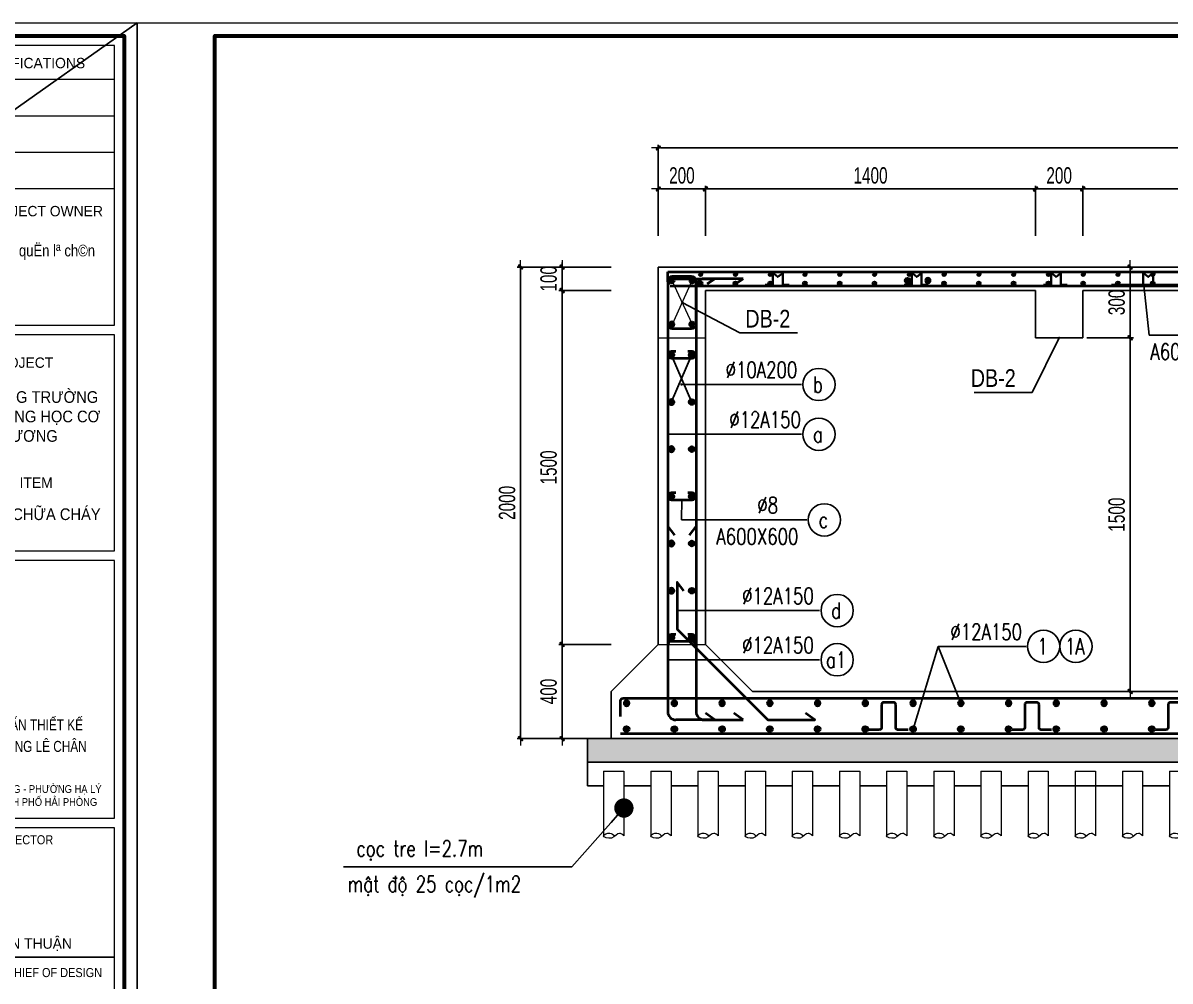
# Model space of a CAD drawing. Header units: millimetres. Extents: x 142758 to 365363, y -504867 to -415100.
# Drawn here: x 266373 to 276103, y -470608 to -462482 of the extents above; entities that cross this region are included whole.
import ezdxf
from ezdxf.enums import TextEntityAlignment as Align

# ---------------------------------------------------------------- set-up
doc = ezdxf.new("R2010")
doc.units = ezdxf.units.MM
doc.header["$LTSCALE"] = 20
doc.header["$MEASUREMENT"] = 0
doc.header["$PDMODE"] = 32
doc.linetypes.add('HIDDEN', pattern=[0.375, 0.25, -0.125])
doc.layers.get('Defpoints').update_dxf_attribs({"color": 1})
for name, color, linetype, lineweight in [('06', 6, 'Continuous', 40), ('EG Net dam2', 6, 'Continuous', 35), ('ISO', 153, 'Continuous', 13), ('LC Dim', 8, 'Continuous', 18), ('LC Hatch', 252, 'Continuous', 9), ('LC MANH DUT', 35, 'HIDDEN', 5), ('LC Net dam 1', 30, 'Continuous', 30), ('LC Net dam2', 6, 'Continuous', 40), ('LC Net thay', 7, 'Continuous', 25), ('LC Text1', 3, 'Continuous', 20), ('LC Text2', 7, 'Continuous', 25), ('Thep', 3, 'Continuous', 40)]:
    doc.layers.add(name, color=color, linetype=linetype, lineweight=lineweight)
doc.layers.add('KCS_Plotter', color=11, linetype='Continuous', plot=False)
doc.layers.add('Khungten_LCDI', color=7, linetype='Continuous')
doc.styles.add('HOATBIF', font='hoatbif.shx', dxfattribs={"width": 0.7})
doc.styles.add('Khungten', font='VHAVAN.TTF', dxfattribs={"width": 0.9, "height": 5000})
doc.styles.add('LC 3', font='vnsimli.shx', dxfattribs={"width": 0.75})
doc.styles.add('T2', font='VHARIAL.TTF', dxfattribs={"width": 0.8})
doc.styles.add('Title', font='VHBLACK.TTF', dxfattribs={"width": 0.8})
doc.styles.add('VNAVANTH', font='VHAVANB.TTF', dxfattribs={"width": 0.6})
doc.dimstyles.new('1-100', dxfattribs={"dimscale": 100, "dimtxt": 2.5, "dimasz": 0.35, "dimexe": 0.5, "dimexo": 0, "dimgap": 0.8, "dimtad": 1, "dimdec": 0, "dimzin": 0, "dimdsep": 46, "dimtxsty": 'HOATBIF', "dimblk1": 'DOT', "dimblk2": 'DOT', "dimsah": 1, "dimcen": -1, "dimdle": 1, "dimclrd": 256, "dimclre": 256, "dimclrt": 4, "dimadec": 3, "dimazin": 2, "dimtfac": 0.3333333333333333, "dimtdec": 0, "dimtix": 1, "dimtmove": 2, "dimatfit": 3, "dimldrblk": 'DOT', "dimfxl": 1, "dimtvp": 0.8333333333333334, "dimtolj": 1, "dimtzin": 0, "dimarcsym": 0})
doc.dimstyles.new('MONG', dxfattribs={"dimscale": 50, "dimtxt": 2.5, "dimasz": 0.35, "dimexe": 0.5, "dimexo": 0, "dimgap": 0.8, "dimtad": 1, "dimdec": 0, "dimzin": 0, "dimdsep": 46, "dimtxsty": 'HOATBIF', "dimblk1": 'DOT', "dimblk2": 'DOT', "dimsah": 1, "dimcen": -1, "dimdle": 1, "dimclrd": 256, "dimclre": 256, "dimclrt": 4, "dimadec": 3, "dimazin": 2, "dimtfac": 0.3333333333333333, "dimtdec": 0, "dimtix": 1, "dimtmove": 2, "dimatfit": 3, "dimldrblk": 'DOT', "dimfxl": 1, "dimtvp": 0.8333333333333334, "dimtolj": 1, "dimtzin": 0, "dimarcsym": 0})

# ---------------------------------------------------------------- blocks, each defined once
blk = doc.blocks.new('DOT')
at = {"layer": 'LC Dim', "color": 4}
blk.add_line((-1, -1), (1, 1), dxfattribs=at)
at = {"layer": 'LC Dim'}
blk.add_line((-3, 0), (3, 0), dxfattribs=at)
at = {"layer": 'LC Dim', "color": 4}
blk.add_lwpolyline([(0.5, 1), (-1, -0.5), (-0.5, -1), (1, 0.5)], close=True, dxfattribs=at)
blk = doc.blocks.new('thep1')
at = {"layer": '06'}
for p, q in [((-38351.44138907752, -70261.52266384367), (-38266.58857533513, -70346.37547758606)), ((-38351.44138907752, -70346.37547758606), (-38266.58857533513, -70261.52266384367)), ((-38309.01498220632, -70243.94907071487), (-38309.01498220632, -70363.94907071487)), ((-38369.01498220632, -70303.94907071487), (-38249.01498220632, -70303.94907071487))]:
    blk.add_line(p, q, dxfattribs=at)
blk.add_circle((-38309.01498220632, -70303.94907071487), 60, dxfattribs=at)
blk = doc.blocks.new('*U195')
at = {"layer": 'Thep'}
for p, xscale, yscale, zscale, rotation in [((25223.29844113106, 13791.2453930591), -0.3599999999860302, 0.3600000000558794, 0.36, 270), ((-25223.2984362162, 13791.2453930591), 0.3599999999860302, 0.3599999999860302, 0.3599999999860302, 90.00000000000001)]:
    blk.add_blockref('thep1', p, dxfattribs=dict(at, xscale=xscale, yscale=yscale, zscale=zscale, rotation=rotation))
blk = doc.blocks.new('*U196')
at = {"layer": 'LC Net dam 1', "color": 0, "linetype": 'ByBlock', "lineweight": -2, "transparency": 16777216}
for p in [(1.469576158976824e-13, 2400), (1.224646799147353e-13, 2000), (9.797174393178826e-14, 1600), (7.347880794884119e-14, 1200), (4.898587196589413e-14, 800), (2.449293598294706e-14, 400), (0, 0)]:
    blk.add_blockref('*U195', p, dxfattribs=at)
blk = doc.blocks.new('*D203')
at = {"layer": 'Defpoints', "color": 0, "ltscale": 2, "transparency": 16777216}
for p in [(272162.4317813872, -463889.8697281781), (271762.4317813872, -464286.7926043773), (272162.4317813872, -464286.7926043773)]:
    blk.add_point(p, dxfattribs=at)
at = {"layer": 'LC Dim', "lineweight": -2, "ltscale": 2, "transparency": 16777216}
for p, q in [((271762.4317813872, -464286.7926043773), (271762.4317813872, -463862.0697281781)), ((271781.8917813872, -463889.8697281781), (272142.9717813872, -463889.8697281781)), ((272162.4317813872, -464286.7926043773), (272162.4317813872, -463862.0697281781))]:
    blk.add_line(p, q, dxfattribs=at)
at = {"layer": 'LC Dim', "lineweight": -2, "ltscale": 2, "transparency": 16777216, "xscale": 19.46, "yscale": 19.46, "zscale": 19.46, "rotation": 180}
blk.add_blockref('DOT', (271762.4317813872, -463889.8697281781), dxfattribs=at)
at = {"layer": 'LC Dim', "lineweight": -2, "ltscale": 2, "transparency": 16777216, "xscale": 19.46, "yscale": 19.46, "zscale": 19.46}
blk.add_blockref('DOT', (272162.4317813872, -463889.8697281781), dxfattribs=at)
at = {"layer": 'LC Dim', "color": 4, "ltscale": 2, "transparency": 16777216, "insert": (271962.4317813872, -463775.8897281782), "char_height": 139, "attachment_point": 5, "style": 'HOATBIF'}
blk.add_mtext('\\A1;200', dxfattribs=at)
blk = doc.blocks.new('_Dot')
at = {"color": 0, "linetype": 'ByBlock', "lineweight": -2}
blk.add_line((-0.5, 0), (-1, 0), dxfattribs=at)
at = {"color": 0, "linetype": 'ByBlock', "const_width": 0.5}
blk.add_lwpolyline([(-0.25, 0, 1), (0.25, 0, 1)], format="xyb", close=True, dxfattribs=at)
blk = doc.blocks.new('*D204')
at = {"layer": 'Defpoints', "color": 0, "ltscale": 2, "transparency": 16777216}
for p in [(274962.4317813872, -463889.8697281781), (272162.4317813872, -464286.7926043773), (274962.4317813872, -464286.7926043773)]:
    blk.add_point(p, dxfattribs=at)
at = {"layer": 'LC Dim', "lineweight": -2, "ltscale": 2, "transparency": 16777216}
for p, q in [((272162.4317813872, -464286.7926043773), (272162.4317813872, -463862.0697281781)), ((272181.8917813872, -463889.8697281781), (274942.9717813872, -463889.8697281781)), ((274962.4317813872, -464286.7926043773), (274962.4317813872, -463862.0697281781))]:
    blk.add_line(p, q, dxfattribs=at)
at = {"layer": 'LC Dim', "lineweight": -2, "ltscale": 2, "transparency": 16777216, "xscale": 19.46, "yscale": 19.46, "zscale": 19.46, "rotation": 180}
blk.add_blockref('DOT', (272162.4317813872, -463889.8697281781), dxfattribs=at)
at = {"layer": 'LC Dim', "lineweight": -2, "ltscale": 2, "transparency": 16777216, "xscale": 19.46, "yscale": 19.46, "zscale": 19.46}
blk.add_blockref('DOT', (274962.4317813872, -463889.8697281781), dxfattribs=at)
at = {"layer": 'LC Dim', "color": 4, "ltscale": 2, "transparency": 16777216, "insert": (273562.4317813872, -463775.8897281782), "char_height": 139, "attachment_point": 5, "style": 'HOATBIF'}
blk.add_mtext('\\A1;1400', dxfattribs=at)
blk = doc.blocks.new('*D219')
at = {"layer": 'Defpoints', "color": 0, "ltscale": 2, "transparency": 16777216}
for p in [(275362.4317813872, -463889.8697281781), (274962.4317813872, -464286.7926043773), (275362.4317813872, -464286.7926043773)]:
    blk.add_point(p, dxfattribs=at)
at = {"layer": 'LC Dim', "lineweight": -2, "ltscale": 2, "transparency": 16777216}
for p, q in [((274962.4317813872, -464286.7926043773), (274962.4317813872, -463862.0697281781)), ((274981.8917813872, -463889.8697281781), (275342.9717813872, -463889.8697281781)), ((275362.4317813872, -464286.7926043773), (275362.4317813872, -463862.0697281781))]:
    blk.add_line(p, q, dxfattribs=at)
at = {"layer": 'LC Dim', "lineweight": -2, "ltscale": 2, "transparency": 16777216, "xscale": 19.46, "yscale": 19.46, "zscale": 19.46, "rotation": 180}
blk.add_blockref('DOT', (274962.4317813872, -463889.8697281781), dxfattribs=at)
at = {"layer": 'LC Dim', "lineweight": -2, "ltscale": 2, "transparency": 16777216, "xscale": 19.46, "yscale": 19.46, "zscale": 19.46}
blk.add_blockref('DOT', (275362.4317813872, -463889.8697281781), dxfattribs=at)
at = {"layer": 'LC Dim', "color": 4, "ltscale": 2, "transparency": 16777216, "insert": (275162.4317813872, -463775.8897281782), "char_height": 139, "attachment_point": 5, "style": 'HOATBIF'}
blk.add_mtext('\\A1;200', dxfattribs=at)
blk = doc.blocks.new('*D220')
at = {"layer": 'Defpoints', "color": 0, "ltscale": 2, "transparency": 16777216}
for p in [(282562.4317813872, -463889.8697281781), (275362.4317813872, -464286.7926043773), (282562.4317813872, -464286.7926043773)]:
    blk.add_point(p, dxfattribs=at)
at = {"layer": 'LC Dim', "lineweight": -2, "ltscale": 2, "transparency": 16777216}
for p, q in [((275362.4317813872, -464286.7926043773), (275362.4317813872, -463862.0697281781)), ((275381.8917813872, -463889.8697281781), (282542.9717813872, -463889.8697281781)), ((282562.4317813872, -464286.7926043773), (282562.4317813872, -463862.0697281781))]:
    blk.add_line(p, q, dxfattribs=at)
at = {"layer": 'LC Dim', "lineweight": -2, "ltscale": 2, "transparency": 16777216, "xscale": 19.46, "yscale": 19.46, "zscale": 19.46, "rotation": 180}
blk.add_blockref('DOT', (275362.4317813872, -463889.8697281781), dxfattribs=at)
at = {"layer": 'LC Dim', "lineweight": -2, "ltscale": 2, "transparency": 16777216, "xscale": 19.46, "yscale": 19.46, "zscale": 19.46}
blk.add_blockref('DOT', (282562.4317813872, -463889.8697281781), dxfattribs=at)
at = {"layer": 'LC Dim', "color": 4, "ltscale": 2, "transparency": 16777216, "insert": (278962.4317813872, -463775.8897281782), "char_height": 139, "attachment_point": 5, "style": 'HOATBIF'}
blk.add_mtext('\\A1;3600', dxfattribs=at)
blk = doc.blocks.new('*D222')
at = {"layer": 'Defpoints', "color": 0, "ltscale": 2, "transparency": 16777216}
for p in [(282962.4317813872, -463542.3697281781), (271762.4317813872, -464286.7926043773), (282962.4317813872, -464286.7926043773)]:
    blk.add_point(p, dxfattribs=at)
at = {"layer": 'LC Dim', "lineweight": -2, "ltscale": 2, "transparency": 16777216}
for p, q in [((271762.4317813872, -464286.7926043773), (271762.4317813872, -463514.5697281781)), ((271781.8917813872, -463542.3697281781), (282942.9717813872, -463542.3697281781)), ((282962.4317813872, -464286.7926043773), (282962.4317813872, -463514.5697281781))]:
    blk.add_line(p, q, dxfattribs=at)
at = {"layer": 'LC Dim', "lineweight": -2, "ltscale": 2, "transparency": 16777216, "xscale": 19.46, "yscale": 19.46, "zscale": 19.46, "rotation": 180}
blk.add_blockref('DOT', (271762.4317813872, -463542.3697281781), dxfattribs=at)
at = {"layer": 'LC Dim', "lineweight": -2, "ltscale": 2, "transparency": 16777216, "xscale": 19.46, "yscale": 19.46, "zscale": 19.46}
blk.add_blockref('DOT', (282962.4317813872, -463542.3697281781), dxfattribs=at)
at = {"layer": 'LC Dim', "color": 4, "ltscale": 2, "transparency": 16777216, "insert": (277362.4317813872, -463428.3897281782), "char_height": 139, "attachment_point": 5, "style": 'HOATBIF'}
blk.add_mtext('\\A1;5600', dxfattribs=at)
blk = doc.blocks.new('*D240')
at = {"layer": 'Defpoints', "color": 0, "ltscale": 2, "transparency": 16777216}
for p in [(275397.8271025014, -465151.9969438824), (275764.3271025036, -465151.9969438824), (275397.8271025014, -468151.9969438824)]:
    blk.add_point(p, dxfattribs=at)
at = {"layer": 'LC Dim', "lineweight": -2, "ltscale": 2, "transparency": 16777216}
for p, q in [((275397.8271025014, -465151.9969438824), (275792.1271025036, -465151.9969438824)), ((275764.3271025036, -468132.5369438824), (275764.3271025036, -465171.4569438824)), ((275397.8271025014, -468151.9969438824), (275792.1271025036, -468151.9969438824))]:
    blk.add_line(p, q, dxfattribs=at)
at = {"layer": 'LC Dim', "lineweight": -2, "ltscale": 2, "transparency": 16777216, "xscale": 19.46, "yscale": 19.46, "zscale": 19.46}
for p, rotation in [((275764.3271025036, -465151.9969438824), 90), ((275764.3271025036, -468151.9969438824), 270)]:
    blk.add_blockref('DOT', p, dxfattribs=dict(at, rotation=rotation))
at = {"layer": 'LC Dim', "color": 4, "ltscale": 2, "transparency": 16777216, "insert": (275650.3471025035, -466651.9969438823), "char_height": 139, "attachment_point": 5, "rotation": 90, "style": 'HOATBIF'}
blk.add_mtext('\\A1;1500', dxfattribs=at)
blk = doc.blocks.new('*D241')
at = {"layer": 'Defpoints', "color": 0, "ltscale": 2, "transparency": 16777216}
for p in [(275397.8271025014, -464551.9969438824), (275764.3271025036, -464551.9969438824), (275397.8271025014, -465151.9969438824)]:
    blk.add_point(p, dxfattribs=at)
at = {"layer": 'LC Dim', "lineweight": -2, "ltscale": 2, "transparency": 16777216}
for p, q in [((275397.8271025014, -464551.9969438824), (275792.1271025036, -464551.9969438824)), ((275764.3271025036, -465132.5369438824), (275764.3271025036, -464571.4569438825)), ((275397.8271025014, -465151.9969438824), (275792.1271025036, -465151.9969438824))]:
    blk.add_line(p, q, dxfattribs=at)
at = {"layer": 'LC Dim', "lineweight": -2, "ltscale": 2, "transparency": 16777216, "xscale": 19.46, "yscale": 19.46, "zscale": 19.46}
for p, rotation in [((275764.3271025036, -464551.9969438824), 90), ((275764.3271025036, -465151.9969438824), 270)]:
    blk.add_blockref('DOT', p, dxfattribs=dict(at, rotation=rotation))
at = {"layer": 'LC Dim', "color": 4, "ltscale": 2, "transparency": 16777216, "insert": (275650.3471025035, -464851.9969438823), "char_height": 139, "attachment_point": 5, "rotation": 90, "style": 'HOATBIF'}
blk.add_mtext('\\A1;300', dxfattribs=at)
blk = doc.blocks.new('*U199')
at = {"layer": 'LC Net dam2', "ltscale": 2}
blk.add_lwpolyline([(166.7505127206168, -115.5208966845676), (78.92314474524028, -115.5208966845676, -0.414213562373095), (60.29952191696066, -96.89727385628794), (60.29952191696066, 96.89727385628794, 0.414213562373095), (41.67589908868104, 115.5208966845676), (-41.67589908868104, 115.5208966845676, 0.414213562373095), (-60.29952191696066, 96.89727385628794), (-60.29952191696066, -96.89727385628794, -0.414213562373095), (-78.92314474524028, -115.5208966845676), (-166.7505127206168, -115.5208966845676)], format="xyb", dxfattribs=at)
blk = doc.blocks.new('*U200')
at = {"layer": 'LC Net thay', "color": 0, "linetype": 'ByBlock', "lineweight": -2, "transparency": 16777216}
for p in [(0, 0), (1215, 0), (2430, 0), (3645, 0), (4860, 0), (6075, 0), (7290, 0), (8505, 0)]:
    blk.add_blockref('*U199', p, dxfattribs=at)
blk = doc.blocks.new('*U201')
at = {"layer": 'Thep', "xscale": -0.3599999999860302, "yscale": 0.3600000000558794, "zscale": 0.36, "rotation": 180}
blk.add_blockref('thep1', (13791.24539305911, -25199.81895090987), dxfattribs=at)
at = {"layer": 'Thep', "xscale": 0.3599999999860302, "yscale": 0.3599999999860302, "zscale": 0.3599999999860302}
blk.add_blockref('thep1', (13791.24539305911, 25199.81895090987), dxfattribs=at)
blk = doc.blocks.new('*U202')
at = {"layer": 'LC Net thay', "color": 0, "linetype": 'ByBlock', "lineweight": -2, "transparency": 16777216}
for p in [(0, 0), (405, 0), (810, 0), (1215, 0), (1620, 0), (2025, 0), (2430, 0), (2835, 0), (3240, 0), (3645, 0), (4050, 0), (4455, 0)]:
    blk.add_blockref('*U201', p, dxfattribs=at)
blk = doc.blocks.new('*U193')
at = {"layer": 'ISO', "linetype": 'ByBlock', "ltscale": 100}
for p, q in [((-82.86609685164876, 286.8451032572775), (-82.86609685164876, -259.8410840900615)), ((-82.86609685164876, 286.8451032572775), (89.13390314835124, 286.8451032572775)), ((89.13390314835124, 286.8451032572775), (89.13390314835124, -259.8410840900615))]:
    blk.add_line(p, q, dxfattribs=at)
blk.add_spline([(89.13390314835124, -259.8410840900615), (53.13390314835124, -239.8410840900615), (-16.86609685164876, -279.8410840900615), (-82.86609685164876, -259.8410840900615), (-30.86609685164876, -236.8410840900615), (12.51623579184525, -264.60643758683)], degree=3, dxfattribs=at)
blk = doc.blocks.new('*U194')
at = {"layer": 'LC Dim', "color": 0, "linetype": 'ByBlock', "lineweight": -2, "transparency": 16777216}
for p in [(0, 0), (400, 0), (800, 0), (1200, 0), (1600, 0), (2000, 0), (2400, 0), (2800, 0), (3200, 0), (3600, 0), (4000, 0), (4400, 0), (4800, 0)]:
    blk.add_blockref('*U193', p, dxfattribs=at)
blk = doc.blocks.new('*D257')
at = {"layer": 'Defpoints', "color": 0, "ltscale": 2, "transparency": 16777216}
for p in [(270946.1064879353, -464751.9969438824), (271362.4317813873, -464751.9969438824), (271362.4317813873, -467751.9969438824)]:
    blk.add_point(p, dxfattribs=at)
at = {"layer": 'LC Dim', "lineweight": -2, "ltscale": 2, "transparency": 16777216}
for p, q in [((271362.4317813873, -464751.9969438824), (270918.3064879353, -464751.9969438824)), ((270946.1064879353, -467732.5369438824), (270946.1064879353, -464771.4569438825)), ((271362.4317813873, -467751.9969438824), (270918.3064879353, -467751.9969438824))]:
    blk.add_line(p, q, dxfattribs=at)
at = {"layer": 'LC Dim', "lineweight": -2, "ltscale": 2, "transparency": 16777216, "xscale": 19.46, "yscale": 19.46, "zscale": 19.46}
for p, rotation in [((270946.1064879353, -464751.9969438824), 90), ((270946.1064879353, -467751.9969438824), 270)]:
    blk.add_blockref('DOT', p, dxfattribs=dict(at, rotation=rotation))
at = {"layer": 'LC Dim', "color": 4, "ltscale": 2, "transparency": 16777216, "insert": (270832.1264879351, -466251.9969438823), "char_height": 139, "attachment_point": 5, "rotation": 90, "style": 'HOATBIF'}
blk.add_mtext('\\A1;1500', dxfattribs=at)
blk = doc.blocks.new('*D258')
at = {"layer": 'Defpoints', "color": 0, "ltscale": 2, "transparency": 16777216}
for p in [(270593.9202626989, -464551.9969438823), (271252.4317813873, -464551.9969438823), (271252.4317813873, -468551.9969438824)]:
    blk.add_point(p, dxfattribs=at)
at = {"layer": 'LC Dim', "lineweight": -2, "ltscale": 2, "transparency": 16777216}
for p, q in [((271252.4317813873, -464551.9969438823), (270566.1202626989, -464551.9969438823)), ((270593.9202626989, -468532.5369438824), (270593.9202626989, -464571.4569438823)), ((271252.4317813873, -468551.9969438824), (270566.1202626989, -468551.9969438824))]:
    blk.add_line(p, q, dxfattribs=at)
at = {"layer": 'LC Dim', "lineweight": -2, "ltscale": 2, "transparency": 16777216, "xscale": 19.46, "yscale": 19.46, "zscale": 19.46}
for p, rotation in [((270593.9202626989, -464551.9969438823), 90), ((270593.9202626989, -468551.9969438824), 270)]:
    blk.add_blockref('DOT', p, dxfattribs=dict(at, rotation=rotation))
at = {"layer": 'LC Dim', "color": 4, "ltscale": 2, "transparency": 16777216, "insert": (270479.9402626987, -466551.9969438823), "char_height": 139, "attachment_point": 5, "rotation": 90, "style": 'HOATBIF'}
blk.add_mtext('\\A1;2000', dxfattribs=at)
blk = doc.blocks.new('lcdi fix')
at = {"layer": 'Defpoints', "lineweight": 0}
blk.add_lwpolyline([(-1199.999999582767, -14849.99999999255), (-1199.999999582767, 14849.99999999255), (40799.99891111255, 14849.99999999255), (40799.99891111255, -14849.99999999255)], close=True, dxfattribs=at)
at = {"layer": 'Khungten_LCDI', "color": 5, "lineweight": 25}
blk.add_line((40599.99891117215, -14650.000048398), (40599.99891117215, 14649.9999515871), dxfattribs=at)
at = {"layer": 'Khungten_LCDI', "color": 9, "lineweight": 15}
for p, q in [((36750.02524096676, 13981.27510080281), (40449.99998929669, 13981.27510080281)), ((36750.02524096676, 13419.77416674498), (40449.99998930047, 13419.77416674498)), ((36750.02524096676, 12858.27323268716), (40449.99998930425, 12858.27323268716)), ((36750.02524096676, 12296.77229862937), (40449.99998930804, 12296.77229862937))]:
    blk.add_line(p, q, dxfattribs=at)
at = {"layer": 'Khungten_LCDI', "color": 5, "lineweight": 60}
blk.add_lwpolyline([(0, -14649.99999999255), (0, 14649.99999999255), (40599.99891117215, 14649.99999999255), (40599.99891117215, -14649.99999999255)], close=True, dxfattribs=at)
at = {"layer": 'Khungten_LCDI', "color": 9, "lineweight": 15}
for points in [[(36750.02524096676, 10190.36215566447), (40449.99998932288, 10190.36215566447), (40449.9999892929, 14500.0005344973), (36750.02524096676, 14500.0005344973)], [(36750.02507045728, 6711.542321163397), (40449.99981878375, 6711.542321163397), (40449.99981878375, 10040.36289242144), (36750.02507045728, 10040.36289242144)], [(36750.02512651213, 2587.221508912335), (40449.99987483831, 2587.221508912335), (40449.99987483831, 6561.543202687408), (36750.02512651213, 6561.543202687408)], [(36750.02501122613, 446.3149772343186), (40449.99975955227, 446.3149772343186), (40449.99975955227, 2437.222315927109), (36750.02501122613, 2437.222315927109)], [(36750.02501122613, -1521.876917815667), (40449.99975955227, -1521.876917815667), (40449.99975955227, 446.3149772343186), (36750.02501122613, 446.3149772343186)]]:
    blk.add_lwpolyline(points, close=True, dxfattribs=at)
at = {"color": 7}
for s, height, style, p in [('söa ®æi - modifications', 159.9999944460263, 'Khungten', (38600.01261512996, 14151.46175322804)), ('chñ ®Çu t\xad - project owner', 159.9999944460263, 'Khungten', (38565.57134123609, 11868.21697036933)), ('dù ¸n - PROJECT', 159.9999944460263, 'Khungten', (38565.57134123612, 9531.684860172303)), ('h¹ng môc - item', 159.9999943315839, 'Khungten', (38565.57139599221, 7680.94244420687)), ('ks. hoµng v¨n thuËn', 159.9999944460263, 'VNAVANTH', (38552.65461849104, 574.0637127603768))]:
    blk.add_text(s, height=height, dxfattribs=dict(at, style=style)).set_placement(p, align=Align.CENTER)
for s, height, style, width, p in [('c«ng ty cp t\xad vÊn thiÕt kÕ', 169.9999940989029, 'Title', 0.8, (38594.21927952039, 3941.873655094652)), ('vµ ®Çu t\xad x©y dùng lª ch©n', 169.9999940989029, 'Title', 0.8, (38594.21927952039, 3608.587400030767)), ('gi¸m ®èc - director', 139.999995140273, 'Khungten', 0.9, (38565.57111149546, 2183.883452077989)), ('chñ nhiÖm thiÕt kÕ - chief of design', 139.999995140273, 'Khungten', 0.9, (38565.57111149546, 136.3840098070777))]:
    blk.add_text(s, height=height, dxfattribs=dict(at, style=style, width=width)).set_placement(p, align=Align.CENTER)
at = {"color": 4, "attachment_point": 5, "style": 'Khungten'}
for s, insert, char_height, width in [('{\\fArial|b0|i0|c0|p34;\\W0.8;ỦY BAN NHÂN DÂN\\f.VnArialH|b0|i0|c0|p34; quËn lª ch©n}', (38609.025355216, 11313.04031954566), 179.999994494816, 3619.873647787073), ('{\\f.VnArialH|b0|i0|c0|p34;®Çu t\xad x©y dùng tr\xadêng tiÓu häc vµ trung häc c¬ së kªnh d\xad¬ng}', (38581.55841169966, 8779.966973285998), 179.9999936230319, 3669.983545620815), ('{\\f.VnArialH|b0|i0|c0|p34;BÓ PHßNG CH¸Y CH÷A CH¸Y}', (38581.55834227207, 7272.828548158694), 179.9999938098262, 3833.261910406074)]:
    blk.add_mtext(s, dxfattribs=dict(at, insert=insert, char_height=char_height, width=width))
at = {"color": 7, "insert": (38600.0125006751, 3096.456949395899), "char_height": 119.9999989468569, "attachment_point": 2, "style": 'Khungten'}
blk.add_mtext_dynamic_manual_height_columns('®c: 157 no 4 - 97 b¹ch ®»ng - ph\xadêng h¹ lý   quËn hång bµng - thµnh phè h¶i phßng ', width=3421.65187456971, gutter_width=25, heights=[0], dxfattribs=at)
at = {"color": 7, "style": 'Khungten', "width": 0.8}
for tag, p in [('REVISION', (39498.75262445211, -10746.30400287263)), ('NGAYHT', (39546.07413610816, -11609.37096477948))]:
    blk.add_attdef(tag, text='', height=199.998925739526, dxfattribs=at).set_placement(p, align=Align.CENTER)
at = {"layer": 'LC Text1', "style": 'Title', "width": 1.48591522556321}
for tag, p, p2 in [('TENBANVE1', (36912.6576448679, -8885.760287350931), (40339.14494544268, -8885.760287350931)), ('TENBANVE2', (36912.6576448679, -9562.46561273835), (40339.14494544268, -9562.46561273835))]:
    blk.add_attdef(tag, text='', height=249.9999935159642, dxfattribs=at).set_placement(p, p2, align=Align.FIT)
at = {"layer": 'LC Text1', "style": 'Title', "width": 0.7}
blk.add_attdef('SOBANVE', text='', height=249.9999935159642, dxfattribs=at).set_placement((39561.98223525286, -13896.18076664112), align=Align.CENTER)
blk = doc.blocks.new('*D327')
at = {"layer": 'Defpoints', "color": 0, "ltscale": 2, "transparency": 16777216}
for p in [(270946.1064879355, -467751.9969438824), (271362.4317813873, -467751.9969438824), (271362.4317813873, -468551.9969438824)]:
    blk.add_point(p, dxfattribs=at)
at = {"layer": 'LC Dim', "lineweight": -2, "ltscale": 2, "transparency": 16777216}
for p, q in [((271362.4317813873, -467751.9969438824), (270918.3064879355, -467751.9969438824)), ((270946.1064879355, -468532.5369438824), (270946.1064879355, -467771.4569438824)), ((271362.4317813873, -468551.9969438824), (270918.3064879355, -468551.9969438824))]:
    blk.add_line(p, q, dxfattribs=at)
at = {"layer": 'LC Dim', "lineweight": -2, "ltscale": 2, "transparency": 16777216, "xscale": 19.46, "yscale": 19.46, "zscale": 19.46}
for p, rotation in [((270946.1064879355, -467751.9969438824), 90), ((270946.1064879355, -468551.9969438824), 270)]:
    blk.add_blockref('DOT', p, dxfattribs=dict(at, rotation=rotation))
at = {"layer": 'LC Dim', "color": 4, "ltscale": 2, "transparency": 16777216, "insert": (270832.1264879354, -468151.9969438823), "char_height": 139, "attachment_point": 5, "rotation": 90, "style": 'HOATBIF'}
blk.add_mtext('\\A1;400', dxfattribs=at)
blk = doc.blocks.new('*D328')
at = {"layer": 'Defpoints', "color": 0, "ltscale": 2, "transparency": 16777216}
for p in [(270946.1064879359, -464551.9969438824), (271362.4317813873, -464551.9969438824), (271362.4317813873, -464751.9969438826)]:
    blk.add_point(p, dxfattribs=at)
at = {"layer": 'LC Dim', "lineweight": -2, "ltscale": 2, "transparency": 16777216}
for p, q in [((270946.1064879359, -464532.5369438824), (270946.1064879359, -464513.0769438824)), ((271362.4317813873, -464551.9969438824), (270918.3064879359, -464551.9969438824)), ((270946.1064879359, -464751.9969438826), (270946.1064879359, -464551.9969438824)), ((271362.4317813873, -464751.9969438826), (270918.3064879359, -464751.9969438826)), ((270946.1064879359, -464771.4569438826), (270946.1064879359, -464790.9169438825))]:
    blk.add_line(p, q, dxfattribs=at)
at = {"layer": 'LC Dim', "lineweight": -2, "ltscale": 2, "transparency": 16777216, "xscale": 19.46, "yscale": 19.46, "zscale": 19.46}
for p, rotation in [((270946.1064879359, -464551.9969438824), 270), ((270946.1064879359, -464751.9969438826), 90)]:
    blk.add_blockref('DOT', p, dxfattribs=dict(at, rotation=rotation))
at = {"layer": 'LC Dim', "color": 4, "ltscale": 2, "transparency": 16777216, "insert": (270832.1264879357, -464651.9969438824), "char_height": 139, "attachment_point": 5, "rotation": 90, "style": 'HOATBIF'}
blk.add_mtext('\\A1;100', dxfattribs=at)

msp = doc.modelspace()

# ---------------------------------------------------------------- hatches: boundary and pattern name
at = {"layer": 'LC Hatch', "ltscale": 2}
h = msp.add_hatch(dxfattribs=at)
h.set_pattern_fill('AR-CONC', color=256, scale=20)
h.set_pattern_definition([(49.99999999999999, (309351.1137640241, -456633.9257098744), (143.4520365201507, -12.55042699651902), [15, -165]), (355, (309351.1137640241, -456633.9257098744), (-27.7502667226, 150.4384267400024), [12, -132]), (100.4514, (309363.068100024, -456634.9715778744), (115.7018763428043, 137.8879084121907), [12.748038, -140.2284224]), (46.18420000000001, (309351.1137640241, -456593.9257098744), (213.4482097251289, -33.10380286580362), [22.5, -247.5]), (96.6356, (309368.9011130241, -456596.6843712744), (186.9325411097407, 194.8235741800883), [19.1220576, -210.3426]), (351.1842, (309351.1137640241, -456593.9257098744), (186.9323890267254, 194.8237201850649), [18, -198]), (21, (309371.1137640241, -456603.9257098744), (119.3814104236923, -80.52377813306776), [15, -165]), (326.0000000000001, (309371.1137640241, -456603.9257098744), (48.66306638431634, 145.0300090093706), [12, -132]), (71.4514, (309381.0622106241, -456610.6360310744), (168.044525716298, 64.50609934199048), [12.748038, -140.2284224]), (37.50000000000001, (309351.1137640241, -456633.9257098744), (2.431971063458134, 66.5787707662623), [0, -130.4, 0, -134, 0, -132.5]), (7.499999999999999, (309351.1137640241, -456633.9257098744), (52.61390748842972, 78.88234237647205), [0, -76.39999999999999, 0, -127.4, 0, -50.5]), (327.5, (309306.513764024, -456633.9257098744), (106.7644872344818, -4.510974346875951), [0, -50, 0, -156, 0, -207]), (317.5, (309286.513764024, -456633.9257098744), (116.6372338684772, 20.02099646646354), [0, -65, 0, -103.6, 0, -147])])
h.paths.add_polyline_path([(283562.4317813877, -468551.9969438823), (271162.4317813872, -468551.9969438821), (271162.4317813872, -468751.9969438817), (283562.4317813877, -468751.996943882)])

# ---------------------------------------------------------------- linework, layer by layer
at = {"layer": 'EG Net dam2', "linetype": 'Continuous', "elevation": 5.124324464562735e-10}
for points in [[(272669.0342093506, -464703.4248672191), (272733.4181196145, -464703.4248672191), (272733.4181196145, -464602.327668493), (272776.1221596122, -464636.3826300259), (272817.3588688273, -464602.7310313117), (272817.3588688273, -464704.2459665871), (272871.5014168316, -464704.2459665871)], [(273847.206540522, -464703.4248672191), (273911.5904507858, -464703.4248672191), (273911.5904507858, -464602.327668493), (273954.2944907837, -464636.3826300259), (273995.5311999987, -464602.7310313117), (273995.5311999987, -464704.2459665871), (274049.673748003, -464704.2459665871)], [(275029.0342093506, -464703.4248672191), (275093.4181196145, -464703.4248672191), (275093.4181196145, -464602.327668493), (275136.1221596122, -464636.3826300259), (275177.3588688273, -464602.7310313117), (275177.3588688273, -464704.2459665871), (275231.5014168315, -464704.2459665871)], [(275607.2065405219, -464703.4248672191), (277871.5904507858, -464703.4248672191), (277871.5904507858, -464602.327668493), (277914.2944907837, -464636.3826300259), (277955.5311999987, -464602.7310313117), (277955.5311999987, -464704.2459665871), (278009.673748003, -464704.2459665871)], [(275810.8618781792, -464703.4248672191), (275875.2457884431, -464703.4248672191), (275875.2457884431, -464602.327668493), (275917.9498284409, -464636.3826300259), (275959.186537656, -464602.7310313117), (275959.186537656, -464704.2459665871), (276013.3290856602, -464704.2459665871)]]:
    msp.add_lwpolyline(points, dxfattribs=at)
at = {"layer": 'KCS_Plotter', "ltscale": 2}
msp.add_line((244241.338568509, -478816.7772349599), (267341.337969391, -462481.7772349679), dxfattribs=at)
at = {"layer": 'LC Dim', "ltscale": 2}
for p, q in [((271876.0955852681, -464666.7077580006), (272048.7679775062, -465037.2861297637)), ((271882.0955852681, -465037.2861252381), (272048.7679775062, -464666.7077580006))]:
    msp.add_line(p, q, dxfattribs=at)
at = {"layer": 'LC MANH DUT', "ltscale": 200}
for p, q in [((271762.4317813872, -465151.9969438821), (272162.4317813872, -465151.9969438821)), ((271762.4317813872, -467751.9969438821), (272162.4317813872, -467751.9969438821))]:
    msp.add_line(p, q, dxfattribs=at)
at = {"layer": 'LC Net dam2'}
for p, q in [((271842.0790629111, -464592.3280721554), (282882.7844998636, -464592.3280721554)), ((271842.0790629111, -464677.7998931695), (271842.0790629111, -464592.3280721554)), ((271911.0019437913, -464651.9969438822), (272242.0790629111, -464651.9969438822)), ((272482.7844998632, -464651.9969438822), (272151.7073807433, -464651.9969438822)), ((272242.0790629111, -464651.9969438822), (272177.280695765, -464693.850787856)), ((272417.986132717, -464693.850787856), (272482.7844998632, -464651.9969438822)), ((271842.0790629111, -464720.9198247624), (271842.0790629111, -468323.779499954)), ((271861.9019261876, -464711.665815609), (282846.9575991327, -464711.665815609)), ((272082.7844998632, -464720.9198247624), (272082.7844998632, -468323.779499954)), ((271842.0790629111, -466751.955547624), (271899.9198132399, -466826.1010952478)), ((272081.6822612165, -466751.955547624), (272023.8415108876, -466826.1010952478)), ((271842.0790629111, -467751.9969438821), (271899.9198132399, -467677.8513962583)), ((272081.6822612165, -467751.9969438821), (272023.8415108876, -467677.8513962583)), ((272242.0790629111, -468392.7023808342), (271911.0019437913, -468392.7023808342)), ((272151.7073807433, -468392.7023808342), (272482.7844998632, -468392.7023808342)), ((272242.0790629111, -468392.7023808342), (272161.9287948101, -468334.9524842163)), ((272482.7844998632, -468392.7023808342), (272402.6342317621, -468334.9524842163))]:
    msp.add_line(p, q, dxfattribs=at)
at = {"layer": 'LC Net dam2', "ltscale": 2}
msp.add_lwpolyline([(271879.644815992, -465072.3496623582), (272045.2187467823, -465072.3496623582, 0.414213562373095), (272082.7844998632, -465034.7839092774), (272082.7844998632, -464669.2099784871, 0.414213562373095), (272045.2187467823, -464631.6442254062), (271879.644815992, -464631.6442254062, 0.414213562373095), (271842.0790629111, -464669.2099784871), (271842.0790629111, -465034.7839092774, 0.414213562373095)], format="xyb", close=True, dxfattribs=at)
at = {"layer": 'LC Net dam2'}
for points in [[(271909.9882023355, -465268.1398062284), (271873.9882023355, -465268.1398062284, 0.9999999999999999), (271873.9882023355, -465325.7398062284), (272049.773121792, -465325.7398062284, 0.9999999999999999), (272049.7731217921, -465268.1398062284), (272013.7731217921, -465268.1398062284)], [(271909.9882023355, -466468.1398062284), (271873.9882023355, -466468.1398062284, 0.9999999999999999), (271873.9882023355, -466525.7398062284), (272049.773121792, -466525.7398062284, 0.9999999999999999), (272049.7731217921, -466468.1398062284), (272013.7731217921, -466468.1398062284)], [(271909.9882023355, -467668.1398062284), (271873.9882023355, -467668.1398062284, 0.9999999999999999), (271873.9882023355, -467725.7398062284), (272049.773121792, -467725.7398062284, 0.9999999999999999), (272049.7731217921, -467668.1398062284), (272013.7731217921, -467668.1398062284)], [(271442.0790629111, -468363.3326986527), (271442.0790629111, -468231.463825607, -0.414213562373095), (271465.398663112, -468208.1442254062), (283259.4648996628, -468208.1442254062, -0.414213562373095), (283282.7844998636, -468231.463825607), (283282.7844998636, -468344.9063259056)]]:
    msp.add_lwpolyline(points, format="xyb", dxfattribs=at)
for points in [[(271979.567094764, -467298.0753202913), (271921.7263444351, -467223.9297726675), (271921.7263444351, -467623.9297726675), (272690.4989526018, -468392.7023808342), (273090.4989526018, -468392.7023808342), (273010.3486845009, -468334.9524842163)], [(283282.7844998636, -468510.8496623582), (271442.0790629111, -468510.8496623582)]]:
    msp.add_lwpolyline(points, dxfattribs=at)
for centre, start, end in [((271911.0019437913, -464720.9198247624), 90, 180), ((272151.7073807433, -464720.9198247624), 90, 180), ((271911.0019437913, -468323.779499954), 180, 270), ((272151.7073807433, -468323.779499954), 180, 270)]:
    msp.add_arc(centre, 68.92288088018904, start, end, dxfattribs=at)
at = {"layer": 'LC Net thay'}
for p, q in [((271762.4317813872, -464551.9969438822), (271762.4317813872, -467751.9969438821)), ((271762.4317813872, -464551.9969438822), (282962.4317813872, -464551.9969438822)), ((272162.4317813872, -464751.9969438822), (272162.4317813872, -467751.9969438821)), ((272162.4317813872, -464751.9969438822), (274962.4317813872, -464751.9969438822)), ((274962.4317813872, -465151.9969438821), (274962.4317813872, -464751.9969438821)), ((275362.4317813872, -464751.9969438822), (282562.4317813872, -464751.9969438822)), ((275362.4317813872, -465151.9969438821), (275362.4317813872, -464751.9969438821)), ((274962.4317813872, -465151.9969438821), (275362.4317813872, -465151.9969438821)), ((271362.4317813872, -468151.9969438821), (271762.4317813872, -467751.9969438821)), ((272562.4317813872, -468151.9969438821), (272162.4317813872, -467751.9969438821)), ((271362.4317813872, -468151.9969438821), (271362.4317813872, -468551.9969438821)), ((272562.4317813877, -468151.9969438821), (277162.4317813872, -468151.9969438821)), ((271162.4317813872, -468551.9969438821), (283562.4317813877, -468551.9969438821)), ((271162.4317813872, -468551.9969438821), (271162.4317813872, -468751.9969438817)), ((271362.4317813872, -468551.9969438821), (283362.4317813877, -468551.9969438821)), ((271162.4317813872, -468751.9969438817), (283562.4317813877, -468751.9969438821)), ((271162.4317813872, -468751.9969438821), (271162.4317813872, -468951.9969438819)), ((271162.4317813872, -468951.9969438819), (271298.5299331571, -468951.9969438819)), ((271470.5299331572, -468951.9969438819), (271698.5299331571, -468951.9969438819)), ((271870.5299331572, -468951.9969438819), (272098.5299331571, -468951.9969438819)), ((272270.5299331571, -468951.9969438819), (272498.5299331571, -468951.9969438819)), ((272670.5299331571, -468951.9969438819), (272898.5299331571, -468951.9969438819)), ((273070.5299331571, -468951.9969438819), (273298.5299331571, -468951.9969438819)), ((273470.5299331572, -468951.9969438819), (273698.5299331571, -468951.9969438819)), ((273870.5299331572, -468951.9969438819), (274098.5299331571, -468951.9969438819)), ((274270.5299331571, -468951.9969438819), (274498.5299331571, -468951.9969438819)), ((274670.5299331571, -468951.9969438819), (274898.5299331571, -468951.9969438819)), ((275070.5299331571, -468951.9969438819), (275298.5299331571, -468951.9969438819)), ((275470.5299331572, -468951.9969438819), (275298.5299331571, -468951.9969438819)), ((275470.5299331571, -468951.9969438819), (275698.5299331571, -468951.9969438819)), ((275870.5299331571, -468951.9969438819), (276098.5299331571, -468951.9969438819))]:
    msp.add_line(p, q, dxfattribs=at)
at = {"layer": 'LC Text2', "linetype": 'ByBlock'}
for centre in [(273124.4202073781, -465548.2351369982), (273124.4202073781, -465970.3710489246), (273170.4202073781, -466696.3011731458), (273279.4176679817, -467465.388205576), (275030.2253505224, -467769.1421112431), (275304.2253505224, -467769.1421112431), (273279.4176679817, -467883.0935826177)]:
    msp.add_circle(centre, 137, dxfattribs=at)

# ---------------------------------------------------------------- block references
at = {"layer": 'LC Dim'}
msp.add_blockref('*U194', (271381.3960300088, -469115.2729679942), dxfattribs=at)
at = {"layer": 'LC Net dam 1'}
msp.add_blockref('*U196', (271960.1114305904, -467696.9398062284), dxfattribs=at)
at = {"layer": 'LC Net thay', "xscale": 0.55, "yscale": 0.55, "zscale": 0.55}
for p in [(244901.3385682794, -470649.2772349638), (268001.3379691618, -470649.2772349638)]:
    msp.add_blockref('lcdi fix', p, dxfattribs=at)
at = {"layer": 'LC Net thay'}
for name, p in [('*U202', (271493.2742581846, -468361.2469438821)), ('*U200', (273716.2292987781, -468360.558576196))]:
    msp.add_blockref(name, p, dxfattribs=at)
at = {"layer": 'Thep', "rotation": 180}
for p, xscale, yscale, zscale in [((280947.5692872847, -480808.4253258109), -0.2303999999910594, 0.2304000000357629, 0.2304), ((281242.5692872847, -480808.4253258108), -0.2303999999910594, 0.2304000000357629, 0.2304), ((281537.5692872847, -480808.4253258109), -0.2303999999910594, 0.2304000000357629, 0.2304), ((281832.5692872847, -480808.4253258109), -0.2303999999910594, 0.2304000000357629, 0.2304), ((282127.5692872847, -480808.4253258108), -0.2303999999910594, 0.2304000000357629, 0.2304), ((282422.5692872847, -480808.4253258108), -0.2303999999910594, 0.2304000000357629, 0.2304), ((282717.5692872847, -480808.4253258108), -0.2303999999910594, 0.2304000000357629, 0.2304), ((283012.5692872847, -480808.4253258108), -0.2303999999910594, 0.2304000000357629, 0.2304), ((283307.5692872847, -480808.4253258108), -0.2303999999910594, 0.2304000000357629, 0.2304), ((283602.5692872847, -480808.4253258108), -0.2303999999910594, 0.2304000000357629, 0.2304), ((283897.5692872847, -480808.4253258108), -0.2303999999910594, 0.2304000000357629, 0.2304), ((284192.5692872847, -480808.4253258108), -0.2303999999910594, 0.2304000000357629, 0.2304), ((284487.5692872847, -480808.4253258108), -0.2303999999910594, 0.2304000000357629, 0.2304), ((284782.5692872847, -480808.4253258108), -0.2303999999910594, 0.2304000000357629, 0.2304), ((284586.1073395114, -488362.4491357441), -0.3317759999871255, 0.3317759999871255, 0.3317759999871255), ((259338.7562232629, -488362.4491357441), 0.3317759999871255, 0.3317759999871255, 0.3317759999871255)]:
    msp.add_blockref('thep1', p, dxfattribs=dict(at, xscale=xscale, yscale=yscale, zscale=zscale))
at = {"layer": 'Thep'}
for p, xscale, yscale, zscale in [((284586.1073395114, -441341.5447520203), 0.3317759999871255, 0.3317759999871255, 0.3317759999871255), ((259338.7562232629, -441341.5447520203), -0.3317759999871255, 0.3317759999871255, 0.3317759999871255), ((280947.5692872847, -448493.3492943514), 0.2303999999910594, 0.2303999999910594, 0.2303999999910594), ((281242.5692872847, -448493.3492943514), 0.2303999999910594, 0.2303999999910594, 0.2303999999910594), ((281537.5692872847, -448493.3492943514), 0.2303999999910594, 0.2303999999910594, 0.2303999999910594), ((281832.5692872847, -448493.3492943514), 0.2303999999910594, 0.2303999999910594, 0.2303999999910594), ((282127.5692872847, -448493.3492943514), 0.2303999999910594, 0.2303999999910594, 0.2303999999910594), ((282422.5692872847, -448493.3492943514), 0.2303999999910594, 0.2303999999910594, 0.2303999999910594), ((286586.1073395114, -441341.5447520203), 0.3317759999871255, 0.3317759999871255, 0.3317759999871255), ((282717.5692872847, -448493.3492943514), 0.2303999999910594, 0.2303999999910594, 0.2303999999910594), ((261338.7562232629, -441341.5447520203), -0.3317759999871255, 0.3317759999871255, 0.3317759999871255), ((283012.5692872847, -448493.3492943514), 0.2303999999910594, 0.2303999999910594, 0.2303999999910594), ((283307.5692872847, -448493.3492943514), 0.2303999999910594, 0.2303999999910594, 0.2303999999910594), ((283602.5692872847, -448493.3492943514), 0.2303999999910594, 0.2303999999910594, 0.2303999999910594), ((283897.5692872847, -448493.3492943514), 0.2303999999910594, 0.2303999999910594, 0.2303999999910594), ((284192.5692872847, -448493.3492943514), 0.2303999999910594, 0.2303999999910594, 0.2303999999910594), ((284487.5692872847, -448493.3492943514), 0.2303999999910594, 0.2303999999910594, 0.2303999999910594), ((284782.5692872847, -448493.3492943514), 0.2303999999910594, 0.2303999999910594, 0.2303999999910594)]:
    msp.add_blockref('thep1', p, dxfattribs=dict(at, xscale=xscale, yscale=yscale, zscale=zscale))

# ---------------------------------------------------------------- texts
at = {"layer": 'LC Text1', "color": 3, "style": 'LC 3', "width": 0.75}
for s, p in [('cäc tre l=2.7m', (269202.29152811, -469551.6720484447)), ('mËt ®é 25 cäc/1m2', (269127.8485260202, -469853.3292061307))]:
    msp.add_text(s, height=137, dxfattribs=at).set_placement(p)
at = {"layer": 'LC Text2', "style": 'T2', "width": 0.8}
for p in [(272500.2141967978, -465064.9675946214), (274412.4002936712, -465568.5707825089)]:
    msp.add_text('DB-2', height=150, dxfattribs=at).set_placement(p)
at = {"layer": 'LC Text2', "linetype": 'ByBlock', "style": 'LC 3', "width": 0.75}
for s, p in [('A600X600', (275936.6217308997, -465338.4649083005)), ('%%C10A200', (272333.3919922372, -465492.8035841277)), ('%%C12A150', (272364.4589216752, -465914.9394960541)), ('%%C8', (272602.1771165696, -466640.8696202752)), ('A600X600', (272254.9510745971, -466906.297539163)), ('%%C12A150', (272473.4563822788, -467409.9566527055)), ('%%C12A150', (274240.0559756603, -467713.7105583725)), ('%%C12A150', (272473.4563822788, -467827.6620297472))]:
    msp.add_text(s, height=137, dxfattribs=at).set_placement(p)
for s, p in [('b', (273116.0196280547, -465548.2351369982)), ('a', (273116.0196280547, -465970.3710489246)), ('c', (273162.0196280547, -466696.3011731458)), ('d', (273271.0170886583, -467465.388205576)), ('1', (275021.824771199, -467769.1421112431)), ('1A', (275295.824771199, -467769.1421112431)), ('a1', (273271.0170886583, -467883.0935826177))]:
    msp.add_text(s, height=137, dxfattribs=at).set_placement(p, align=Align.MIDDLE_CENTER)

# ---------------------------------------------------------------- dimensions: what is measured, and where the dimension line sits
at = {"layer": 'LC Dim', "ltscale": 2}
for base, p1, p2, picture, middle in [((282962.4317813872, -463542.3697281781), (271762.4317813872, -464286.7926043773), (282962.4317813872, -464286.7926043773), '*D222', (277362.4317813872, -463428.3897281782)), ((272162.4317813872, -463889.8697281781), (271762.4317813872, -464286.7926043773), (272162.4317813872, -464286.7926043773), '*D203', (271962.4317813872, -463775.8897281782)), ((274962.4317813872, -463889.8697281781), (272162.4317813872, -464286.7926043773), (274962.4317813872, -464286.7926043773), '*D204', (273562.4317813872, -463775.8897281782)), ((275362.4317813872, -463889.8697281781), (274962.4317813872, -464286.7926043773), (275362.4317813872, -464286.7926043773), '*D219', (275162.4317813872, -463775.8897281782)), ((282562.4317813872, -463889.8697281781), (275362.4317813872, -464286.7926043773), (282562.4317813872, -464286.7926043773), '*D220', (278962.4317813872, -463775.8897281782))]:
    dim = msp.add_linear_dim(base=base, p1=p1, p2=p2, dimstyle='MONG', override={"dimscale": 55.6, "dimlfac": 0.5}, dxfattribs=at)
    dim.commit()
    dim.dimension.update_dxf_attribs({"geometry": picture, "text_midpoint": middle})
for base, p1, p2, picture, middle in [((270593.9202626989, -464551.9969438823), (271252.4317813872, -468551.9969438821), (271252.4317813872, -464551.9969438821), '*D258', (270479.9402626987, -466551.9969438823)), ((270946.1064879359, -464551.9969438824), (271362.4317813872, -464751.9969438823), (271362.4317813872, -464551.9969438822), '*D328', (270832.1264879357, -464651.9969438824)), ((275764.3271025036, -464551.9969438824), (275397.8271025013, -465151.9969438821), (275397.8271025013, -464551.9969438822), '*D241', (275650.3471025035, -464851.9969438823)), ((270946.1064879353, -464751.9969438824), (271362.4317813872, -467751.9969438821), (271362.4317813872, -464751.9969438822), '*D257', (270832.1264879351, -466251.9969438823)), ((275764.3271025036, -465151.9969438824), (275397.8271025013, -468151.9969438821), (275397.8271025013, -465151.9969438821), '*D240', (275650.3471025035, -466651.9969438823)), ((270946.1064879355, -467751.9969438824), (271362.4317813872, -468551.9969438821), (271362.4317813872, -467751.9969438821), '*D327', (270832.1264879354, -468151.9969438823))]:
    dim = msp.add_linear_dim(base=base, p1=p1, p2=p2, angle=90, dimstyle='MONG', override={"dimscale": 55.6, "dimlfac": 0.5}, dxfattribs=at)
    dim.commit()
    dim.dimension.update_dxf_attribs({"geometry": picture, "text_midpoint": middle})

# ---------------------------------------------------------------- leaders
for points, override in [([(275875.2457884431, -464652.876267856), (275925.1075054648, -465128.4685422832), (276693.1861514931, -465128.4685422832)], {"dimscale": 55.6, "dimlfac": 0.5}), ([(271965.4317813872, -464851.9969416194), (272452.4739951927, -465111.3454408977), (272943.1269665391, -465111.3454408977)], {"dimscale": 55.6}), ([(275162.4317813872, -465151.9969438821), (274932.5, -465614.9486287853), (274441.8470286536, -465614.9486287853)], {"dimscale": 55.6}), ([(271873.9882023355, -465302.0613081933), (272046.2346588494, -465702.0613081933)], {"dimscale": 55.6, "dimlfac": 0.5}), ([(271873.9882023355, -465693.399414309), (272046.2346588494, -465293.399414309)], {"dimscale": 55.6, "dimlfac": 0.5}), ([(272042.5047075287, -465302.0613081933), (271870.2582510149, -465702.0613081933)], {"dimscale": 55.6, "dimlfac": 0.5}), ([(272042.5047075287, -465693.399414309), (271870.2582510149, -465293.399414309)], {"dimscale": 55.6, "dimlfac": 0.5}), ([(271958.2464549321, -465548.2351369982), (272350.820175517, -465548.2351369982), (272975.5565812907, -465548.2351369982)], {"dimscale": 55.6, "dimlfac": 0.5}), ([(271842.0790629111, -465970.3710489246), (272110.1147385649, -465970.3710489246), (272869.3511443386, -465970.3710489246)], {"dimscale": 55.6, "dimlfac": 0.5}), ([(272082.7844998632, -465970.3710489246), (272350.820175517, -465970.3710489246), (272975.5565812907, -465970.3710489246)], {"dimscale": 55.6, "dimlfac": 0.5}), ([(271961.8806620637, -466525.7398062284), (271958.2464549321, -466696.3011731458), (273021.5565812907, -466696.3011731458)], {"dimscale": 55.6, "dimlfac": 0.5}), ([(271921.7263444351, -467465.388205576), (272459.8176361206, -467465.388205576), (273130.5540418943, -467465.388205576)], {"dimscale": 55.6, "dimlfac": 0.5}), ([(273923.2742581845, -468470.8496623582), (274136.328412107, -467769.1421112431), (274881.361724435, -467769.1421112431)], {"dimscale": 55.6, "dimlfac": 0.5}), ([(274328.2742581846, -468251.6442254062), (274136.328412107, -467769.1421112431), (274881.361724435, -467769.1421112431)], {"dimscale": 55.6, "dimlfac": 0.5}), ([(271842.0790629111, -467883.0935826177), (272219.1121991685, -467883.0935826177), (272978.3486049422, -467883.0935826177)], {"dimscale": 55.6, "dimlfac": 0.5}), ([(272082.7844998632, -467883.0935826177), (272459.8176361206, -467883.0935826177), (273130.5540418943, -467883.0935826177)], {"dimscale": 55.6, "dimlfac": 0.5})]:
    msp.add_leader(points, dimstyle='MONG', override=override, dxfattribs=at)
at = {"layer": 'LC Dim', "ltscale": 50}
msp.add_leader([(271470.5299331571, -469140.3912898613), (271029.0661190531, -469638.3970205662), (269092.171002478, -469638.3970205662)], dimstyle='1-100', override={"dimscale": 82, "dimtxt": 2.2, "dimasz": 2, "dimlfac": 0.1666666666666666}, dxfattribs=at)

doc.saveas('drawing.dxf')
